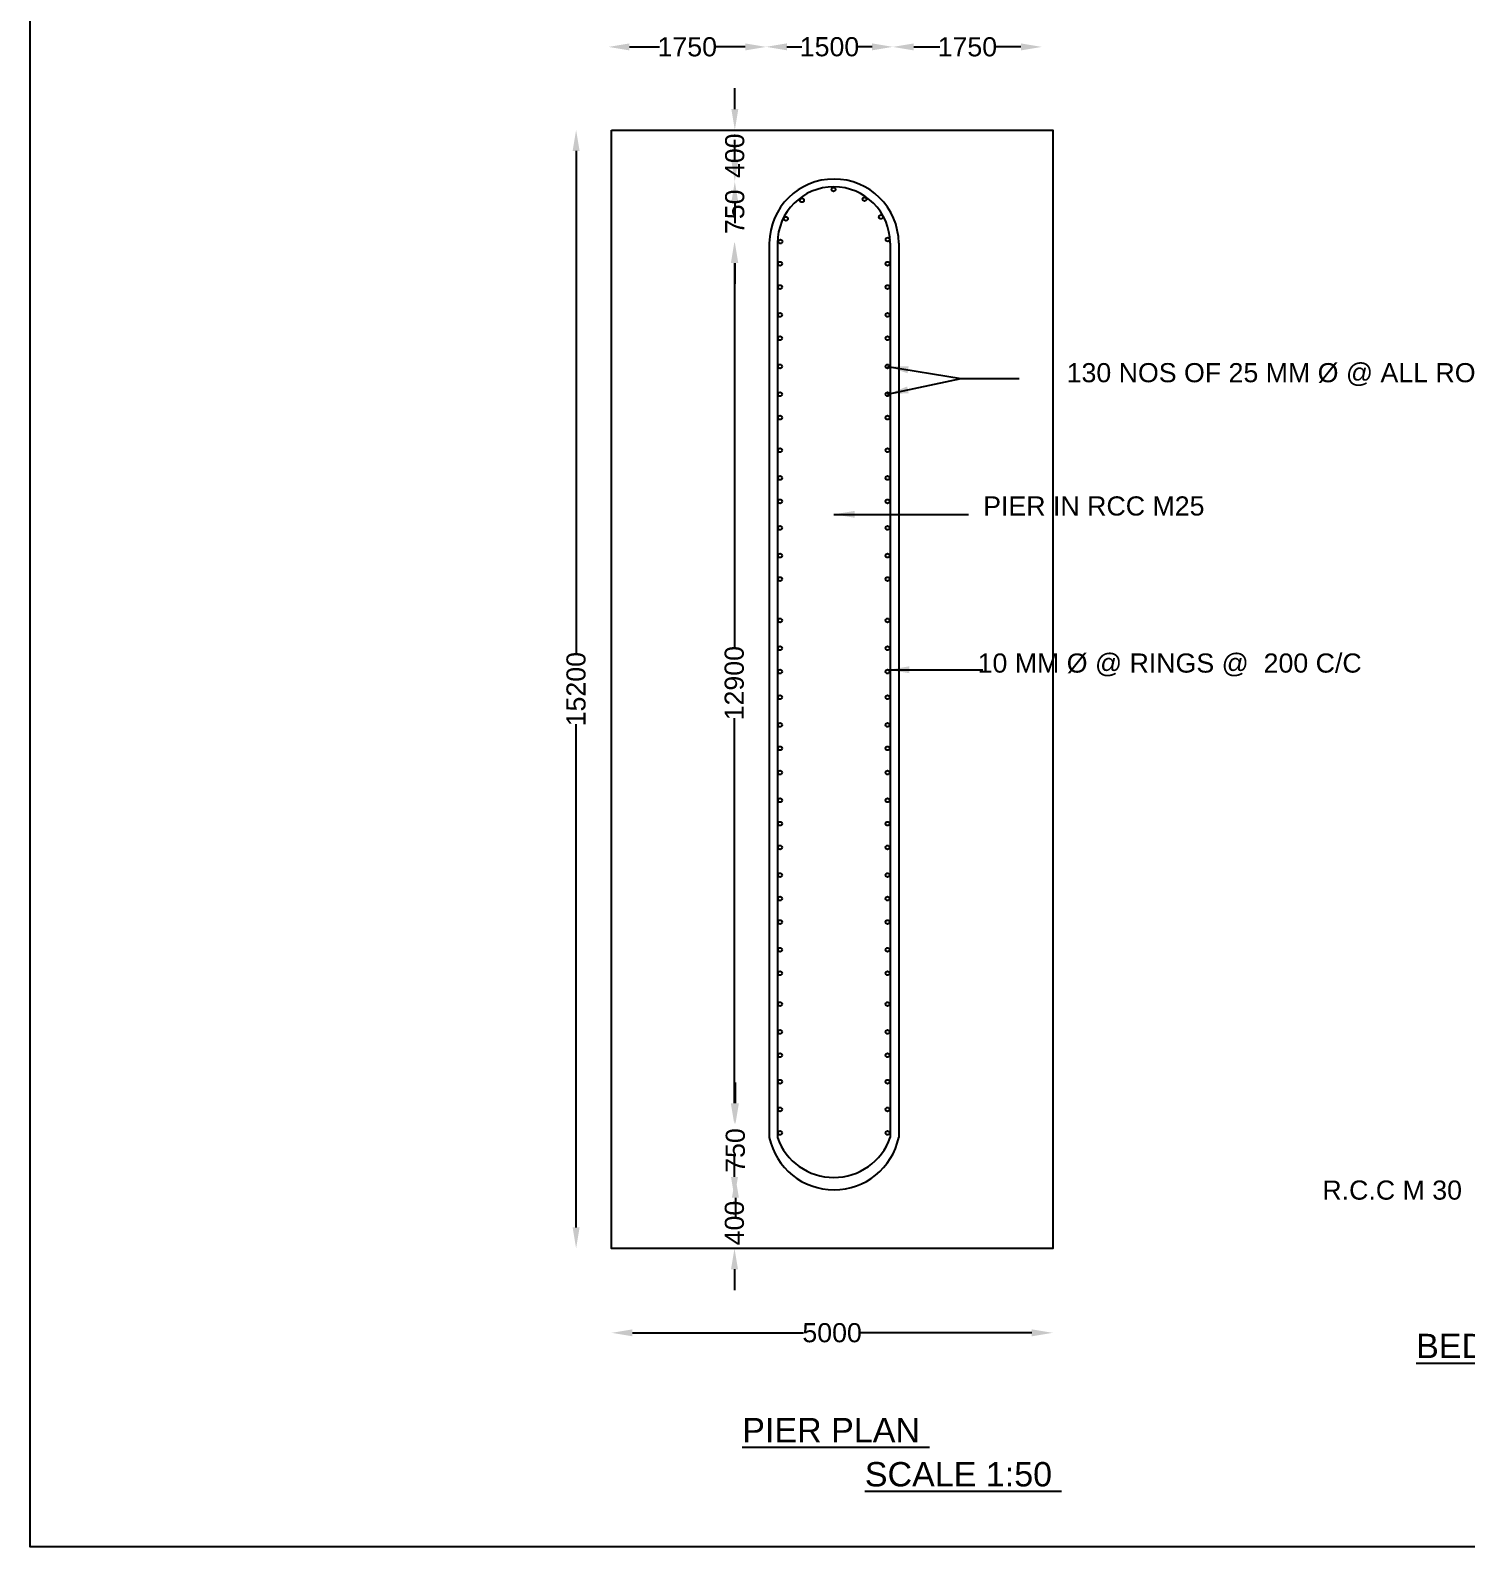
# Model space of a CAD drawing. Header units: millimetres. Extents: x 5124 to 2378553, y 2311 to 44314901.
# Drawn here: x 2364940 to 2369065, y 44305296 to 44309653 of the extents above; entities that cross this region are included whole.
import ezdxf

# ---------------------------------------------------------------- set-up
doc = ezdxf.new("R2010")
doc.units = ezdxf.units.MM
doc.header["$MEASUREMENT"] = 0
doc.layers.add('DRAWING', color=2, linetype='Continuous')
doc.layers.add('TEXT', color=7, linetype='Continuous')
doc.styles.get("Standard").update_dxf_attribs({"font": 'arial.ttf', "height": 55})
doc.dimstyles.get("Standard").update_dxf_attribs({"dimtxt": 70, "dimasz": 60, "dimexe": 0.18, "dimexo": 0.0625, "dimgap": 0.09, "dimtad": 0, "dimdec": 0, "dimzin": 0, "dimdsep": 46, "dimtxsty": 'Standard', "dimcen": 0.09, "dimse1": 1, "dimse2": 1, "dimadec": 0, "dimazin": 0, "dimtfac": 1, "dimtdec": 0, "dimtofl": 0, "dimtmove": 0, "dimatfit": 3, "dimfxl": 1, "dimtolj": 1, "dimtzin": 0, "dimarcsym": 0})

# ---------------------------------------------------------------- blocks, each defined once
blk = doc.blocks.new('*D64')
at = {"layer": 'Defpoints', "color": 0, "transparency": 16777216}
for p in [(2366609.9, 44306153.1), (2367877.7, 44306153.1), (2367877.7, 44305910.3)]:
    blk.add_point(p, dxfattribs=at)
at = {"layer": 'TEXT', "color": 0, "lineweight": -2, "transparency": 16777216}
for p, q in [((2366669.9, 44305910.3), (2367161.7, 44305910.3)), ((2367817.7, 44305910.3), (2367325.9, 44305910.3))]:
    blk.add_line(p, q, dxfattribs=at)
at = {"layer": 'TEXT', "color": 0, "transparency": 16777216}
for points in [[(2366669.9, 44305920.3), (2366669.9, 44305900.3), (2366609.9, 44305910.3)], [(2367817.7, 44305920.3), (2367817.7, 44305900.3), (2367877.7, 44305910.3)]]:
    blk.add_solid(points, dxfattribs=at)
at = {"layer": 'TEXT', "color": 0, "transparency": 16777216, "insert": (2367243.8, 44305910.3), "char_height": 55, "attachment_point": 5}
blk.add_mtext('\\A1;5000', dxfattribs=at)
blk = doc.blocks.new('*D65')
at = {"layer": 'Defpoints', "color": 0, "transparency": 16777216}
for p in [(2366963.2, 44306298.5), (2366969.1, 44306298.5), (2366969.1, 44306153.1)]:
    blk.add_point(p, dxfattribs=at)
at = {"layer": 'TEXT', "color": 0, "lineweight": -2, "transparency": 16777216}
for p, q in [((2366963.2, 44306358.5), (2366963.2, 44306418.5)), ((2366963.2, 44306093.1), (2366963.2, 44306033.1))]:
    blk.add_line(p, q, dxfattribs=at)
at = {"layer": 'TEXT', "color": 0, "transparency": 16777216}
for points in [[(2366953.2, 44306358.5), (2366973.2, 44306358.5), (2366963.2, 44306298.5)], [(2366953.2, 44306093.1), (2366973.2, 44306093.1), (2366963.2, 44306153.1)]]:
    blk.add_solid(points, dxfattribs=at)
at = {"layer": 'TEXT', "color": 0, "transparency": 16777216, "insert": (2366963.2, 44306225.8), "char_height": 55, "attachment_point": 5, "rotation": 90}
blk.add_mtext('\\A1;400', dxfattribs=at)
blk = doc.blocks.new('*D66')
at = {"layer": 'Defpoints', "color": 0, "transparency": 16777216}
for p in [(2366963.2, 44306509.9), (2366965.9, 44306509.9), (2366963.2, 44306358.5)]:
    blk.add_point(p, dxfattribs=at)
at = {"layer": 'TEXT', "color": 0, "lineweight": -2, "transparency": 16777216}
for p, q in [((2366965.9, 44306569.9), (2366965.9, 44306629.9)), ((2366965.9, 44306298.5), (2366965.9, 44306238.5))]:
    blk.add_line(p, q, dxfattribs=at)
at = {"layer": 'TEXT', "color": 0, "transparency": 16777216}
for points in [[(2366955.9, 44306569.9), (2366975.9, 44306569.9), (2366965.9, 44306509.9)], [(2366955.9, 44306298.5), (2366975.9, 44306298.5), (2366965.9, 44306358.5)]]:
    blk.add_solid(points, dxfattribs=at)
at = {"layer": 'TEXT', "color": 0, "transparency": 16777216, "insert": (2366965.9, 44306434.2), "char_height": 55, "attachment_point": 5, "rotation": 90}
blk.add_mtext('\\A1;750', dxfattribs=at)
blk = doc.blocks.new('*D67')
at = {"layer": 'Defpoints', "color": 0, "transparency": 16777216}
for p in [(2366962.8, 44309044.4), (2366970.9, 44309044.4), (2366970.9, 44306509.8)]:
    blk.add_point(p, dxfattribs=at)
at = {"layer": 'TEXT', "color": 0, "lineweight": -2, "transparency": 16777216}
for p, q in [((2366962.8, 44308984.4), (2366962.8, 44307878)), ((2366962.8, 44306569.8), (2366962.8, 44307676.2))]:
    blk.add_line(p, q, dxfattribs=at)
at = {"layer": 'TEXT', "color": 0, "transparency": 16777216}
for points in [[(2366952.8, 44308984.4), (2366972.8, 44308984.4), (2366962.8, 44309044.4)], [(2366952.8, 44306569.8), (2366972.8, 44306569.8), (2366962.8, 44306509.8)]]:
    blk.add_solid(points, dxfattribs=at)
at = {"layer": 'TEXT', "color": 0, "transparency": 16777216, "insert": (2366962.8, 44307777.1), "char_height": 55, "attachment_point": 5, "rotation": 90}
blk.add_mtext('\\A1;12900', dxfattribs=at)
blk = doc.blocks.new('*D68')
at = {"layer": 'Defpoints', "color": 0, "transparency": 16777216}
for p in [(2366962.8, 44309218.9), (2366964.2, 44309218.9), (2366962.8, 44309044.4)]:
    blk.add_point(p, dxfattribs=at)
at = {"layer": 'TEXT', "color": 0, "lineweight": -2, "transparency": 16777216}
for p, q in [((2366964.2, 44309278.9), (2366964.2, 44309338.9)), ((2366964.2, 44308984.4), (2366964.2, 44308924.4))]:
    blk.add_line(p, q, dxfattribs=at)
at = {"layer": 'TEXT', "color": 0, "transparency": 16777216}
for points in [[(2366954.2, 44309278.9), (2366974.2, 44309278.9), (2366964.2, 44309218.9)], [(2366954.2, 44308984.4), (2366974.2, 44308984.4), (2366964.2, 44309044.4)]]:
    blk.add_solid(points, dxfattribs=at)
at = {"layer": 'TEXT', "color": 0, "transparency": 16777216, "insert": (2366964.2, 44309131.7), "char_height": 55, "attachment_point": 5, "rotation": 90}
blk.add_mtext('\\A1;750', dxfattribs=at)
blk = doc.blocks.new('*D69')
at = {"layer": 'Defpoints', "color": 0, "transparency": 16777216}
for p in [(2366964.2, 44309366.7), (2366964.2, 44309366.7), (2366964.2, 44309218.9)]:
    blk.add_point(p, dxfattribs=at)
at = {"layer": 'TEXT', "color": 0, "lineweight": -2, "transparency": 16777216}
for p, q in [((2366964.2, 44309426.7), (2366964.2, 44309486.7)), ((2366964.2, 44309158.9), (2366964.2, 44309098.9))]:
    blk.add_line(p, q, dxfattribs=at)
at = {"layer": 'TEXT', "color": 0, "transparency": 16777216}
for points in [[(2366954.2, 44309426.7), (2366974.2, 44309426.7), (2366964.2, 44309366.7)], [(2366954.2, 44309158.9), (2366974.2, 44309158.9), (2366964.2, 44309218.9)]]:
    blk.add_solid(points, dxfattribs=at)
at = {"layer": 'TEXT', "color": 0, "transparency": 16777216, "insert": (2366964.2, 44309292.8), "char_height": 55, "attachment_point": 5, "rotation": 90}
blk.add_mtext('\\A1;400', dxfattribs=at)
blk = doc.blocks.new('*D70')
at = {"layer": 'Defpoints', "color": 0, "transparency": 16777216}
for p in [(2367054, 44309605.5), (2366601.1, 44309575.3), (2367054, 44309575.3)]:
    blk.add_point(p, dxfattribs=at)
at = {"layer": 'TEXT', "color": 0, "lineweight": -2, "transparency": 16777216}
for p, q in [((2366661.1, 44309605.5), (2366748, 44309605.5)), ((2366994, 44309605.5), (2366907.1, 44309605.5))]:
    blk.add_line(p, q, dxfattribs=at)
at = {"layer": 'TEXT', "color": 0, "transparency": 16777216}
for points in [[(2366661.1, 44309615.5), (2366661.1, 44309595.5), (2366601.1, 44309605.5)], [(2366994, 44309615.5), (2366994, 44309595.5), (2367054, 44309605.5)]]:
    blk.add_solid(points, dxfattribs=at)
at = {"layer": 'TEXT', "color": 0, "transparency": 16777216, "insert": (2366827.5, 44309605.5), "char_height": 55, "attachment_point": 5}
blk.add_mtext('\\A1;1750', dxfattribs=at)
blk = doc.blocks.new('*D71')
at = {"layer": 'Defpoints', "color": 0, "transparency": 16777216}
for p in [(2367054, 44309605.5), (2367418.5, 44309605.7), (2367418.5, 44309605.5)]:
    blk.add_point(p, dxfattribs=at)
at = {"layer": 'TEXT', "color": 0, "lineweight": -2, "transparency": 16777216}
for p, q in [((2367114, 44309605.7), (2367156.7, 44309605.7)), ((2367358.5, 44309605.7), (2367315.8, 44309605.7))]:
    blk.add_line(p, q, dxfattribs=at)
at = {"layer": 'TEXT', "color": 0, "transparency": 16777216}
for points in [[(2367114, 44309615.7), (2367114, 44309595.7), (2367054, 44309605.7)], [(2367358.5, 44309615.7), (2367358.5, 44309595.7), (2367418.5, 44309605.7)]]:
    blk.add_solid(points, dxfattribs=at)
at = {"layer": 'TEXT', "color": 0, "transparency": 16777216, "insert": (2367236.2, 44309605.7), "char_height": 55, "attachment_point": 5}
blk.add_mtext('\\A1;1500', dxfattribs=at)
blk = doc.blocks.new('*D72')
at = {"layer": 'Defpoints', "color": 0, "transparency": 16777216}
for p in [(2367418.5, 44309605.7), (2367846.4, 44309605.7), (2367846.4, 44309605.5)]:
    blk.add_point(p, dxfattribs=at)
at = {"layer": 'TEXT', "color": 0, "lineweight": -2, "transparency": 16777216}
for p, q in [((2367478.5, 44309605.5), (2367552.9, 44309605.5)), ((2367786.4, 44309605.5), (2367712, 44309605.5))]:
    blk.add_line(p, q, dxfattribs=at)
at = {"layer": 'TEXT', "color": 0, "transparency": 16777216}
for points in [[(2367478.5, 44309615.5), (2367478.5, 44309595.5), (2367418.5, 44309605.5)], [(2367786.4, 44309615.5), (2367786.4, 44309595.5), (2367846.4, 44309605.5)]]:
    blk.add_solid(points, dxfattribs=at)
at = {"layer": 'TEXT', "color": 0, "transparency": 16777216, "insert": (2367632.5, 44309605.5), "char_height": 55, "attachment_point": 5}
blk.add_mtext('\\A1;1750', dxfattribs=at)
blk = doc.blocks.new('*D73')
at = {"layer": 'Defpoints', "color": 0, "transparency": 16777216}
for p in [(2366609.9, 44309366.7), (2366508.1, 44306153.1), (2366609.9, 44306153.1)]:
    blk.add_point(p, dxfattribs=at)
at = {"layer": 'TEXT', "color": 0, "lineweight": -2, "transparency": 16777216}
for p, q in [((2366508.1, 44309306.7), (2366508.1, 44307860.8)), ((2366508.1, 44306213.1), (2366508.1, 44307659))]:
    blk.add_line(p, q, dxfattribs=at)
at = {"layer": 'TEXT', "color": 0, "transparency": 16777216}
for points in [[(2366498.1, 44309306.7), (2366518.1, 44309306.7), (2366508.1, 44309366.7)], [(2366498.1, 44306213.1), (2366518.1, 44306213.1), (2366508.1, 44306153.1)]]:
    blk.add_solid(points, dxfattribs=at)
at = {"layer": 'TEXT', "color": 0, "transparency": 16777216, "insert": (2366508.1, 44307759.9), "char_height": 55, "attachment_point": 5, "rotation": 90}
blk.add_mtext('\\A1;15200', dxfattribs=at)

msp = doc.modelspace()

# ---------------------------------------------------------------- linework, layer by layer
at = {"layer": 'DRAWING', "color": 0}
msp.add_lwpolyline([(2366609.9, 44309366.7), (2367877.7, 44309366.7), (2367877.7, 44306153.1), (2366609.9, 44306153.1)], close=True, dxfattribs=at)
for points in [[(2367063.3, 44309041.8), (2367063.3, 44306471.4)], [(2367086.8, 44309041.8), (2367086.8, 44306471.4)], [(2367410.7, 44309041.8), (2367410.7, 44306471.4)], [(2367435.3, 44309041.8), (2367435.3, 44306471.4)]]:
    msp.add_lwpolyline(points, dxfattribs=at)
for centre in [(2367247.8, 44309195.8), (2367157.1, 44309164.8), (2367337, 44309168), (2367111, 44309111.7), (2367384, 44309116.9), (2367403.6, 44309052.1), (2367095.4, 44309046.3), (2367094.1, 44308982.6), (2367403, 44308982.6), (2367094.1, 44308915.4), (2367403, 44308915.4), (2367094.1, 44308835.6), (2367403, 44308835.6), (2367094.1, 44308768.4), (2367403, 44308768.4), (2367094.1, 44308687.2), (2367403, 44308687.2), (2367094.1, 44308607.5), (2367403, 44308607.5), (2367094.1, 44308540.2), (2367403, 44308540.2), (2367094.1, 44308446.6), (2367403, 44308446.6), (2367094.1, 44308366.8), (2367403, 44308366.8), (2367094.1, 44308299.6), (2367403, 44308299.6), (2367094.1, 44308223.4), (2367403, 44308223.4), (2367094.1, 44308143.6), (2367403, 44308143.6), (2367094.1, 44308076.4), (2367403, 44308076.4), (2367094.1, 44307957.5), (2367403, 44307957.5), (2367094.1, 44307877.7), (2367403, 44307877.7), (2367094.1, 44307810.5), (2367403, 44307810.5), (2367094.1, 44307736.9), (2367403, 44307736.9), (2367094.1, 44307657.2), (2367403, 44307657.2), (2367094.1, 44307589.9), (2367403, 44307589.9), (2367094.1, 44307520.4), (2367403, 44307520.4), (2367094.1, 44307440.6), (2367403, 44307440.6), (2367094.1, 44307373.4), (2367403, 44307373.4), (2367094.1, 44307305.2), (2367403, 44307305.2), (2367094.1, 44307225.5), (2367403, 44307225.5), (2367094.1, 44307158.2), (2367403, 44307158.2), (2367094.1, 44307090.7), (2367403, 44307090.7), (2367094.1, 44307010.9), (2367403, 44307010.9), (2367094.1, 44306943.7), (2367403, 44306943.7), (2367094.1, 44306855), (2367403, 44306855), (2367094.1, 44306775.2), (2367403, 44306775.2), (2367094.1, 44306708), (2367403, 44306708), (2367094.1, 44306632), (2367403, 44306632), (2367094.1, 44306552.3), (2367403, 44306552.3), (2367094.1, 44306485), (2367403, 44306485)]:
    msp.add_circle(centre, 5.71, dxfattribs=at)
for centre, radius, start, end in [((2367249.3, 44309039.9), 186, 0.5877, 179.4123), ((2367248.7, 44309041.5), 161.9, 0.1043, 179.8957), ((2367249.3, 44306511.3), 190.2, 192.1266, 347.8734), ((2367248.7, 44306528.3), 171.6, 199.3652, 340.6348)]:
    msp.add_arc(centre, radius, start, end, dxfattribs=at)
at = {"layer": 'TEXT', "color": 0}
msp.add_lwpolyline([(2378521.6, 44305295.8), (2364939.5, 44305295.8), (2364939.5, 44314900.7), (2378521.6, 44314900.7)], close=True, dxfattribs=at)

# ---------------------------------------------------------------- texts
for s, height, p in [('130 NOS OF 25 MM Ø @ ALL ROUND ', 55, (2367917.8, 44308641.9)), ('PIER IN RCC M25 ', 55, (2367677.9, 44308258.9)), ('10 MM Ø @ RINGS @  200 C/C', 55, (2367662, 44307807.5)), ('R.C.C M 30 ', 55, (2368652.7, 44306293)), ('%%UBED BLOCK OVER ABUTMENT ', 70, (2368922.3, 44305837.6)), ('%%UPIER PLAN ', 70, (2366985.6, 44305595.8)), ('%%USCALE 1:50 ', 70, (2367337.8, 44305469))]:
    msp.add_text(s, height=height, dxfattribs=at).set_placement(p)

# ---------------------------------------------------------------- dimensions: what is measured, and where the dimension line sits
for base, p1, p2, text, picture, middle in [((2367054, 44309605.5), (2366601.1, 44309575.3), (2367054, 44309575.3), '1750', '*D70', (2366827.5, 44309605.5)), ((2367418.5, 44309605.7), (2367054, 44309605.5), (2367418.5, 44309605.5), '1500', '*D71', (2367236.2, 44309605.7)), ((2367846.4, 44309605.5), (2367418.5, 44309605.7), (2367846.4, 44309605.7), '1750', '*D72', (2367632.5, 44309605.5)), ((2367877.7, 44305910.3), (2366609.9, 44306153.1), (2367877.7, 44306153.1), '5000', '*D64', (2367243.8, 44305910.3))]:
    dim = msp.add_linear_dim(base=base, p1=p1, p2=p2, text=text, dimstyle='Standard', dxfattribs=at)
    dim.commit()
    dim.dimension.update_dxf_attribs({"geometry": picture, "text_midpoint": middle})
for base, p1, p2, text, picture, middle in [((2366964.2, 44309366.7), (2366964.2, 44309218.9), (2366964.2, 44309366.7), '400', '*D69', (2366964.2, 44309292.8)), ((2366508.1, 44306153.1), (2366609.9, 44309366.7), (2366609.9, 44306153.1), '15200', '*D73', (2366508.1, 44307759.9)), ((2366964.2, 44309218.9), (2366962.8, 44309044.4), (2366962.8, 44309218.9), '750', '*D68', (2366964.2, 44309131.7)), ((2366962.8, 44309044.4), (2366970.9, 44306509.8), (2366970.9, 44309044.4), '12900', '*D67', (2366962.8, 44307777.1)), ((2366965.9, 44306509.9), (2366963.2, 44306358.5), (2366963.2, 44306509.9), '750', '*D66', (2366965.9, 44306434.2)), ((2366963.2, 44306298.5), (2366969.1, 44306153.1), (2366969.1, 44306298.5), '400', '*D65', (2366963.2, 44306225.8))]:
    dim = msp.add_linear_dim(base=base, p1=p1, p2=p2, angle=90, text=text, dimstyle='Standard', dxfattribs=at)
    dim.commit()
    dim.dimension.update_dxf_attribs({"geometry": picture, "text_midpoint": middle})

# ---------------------------------------------------------------- leaders
for points in [[(2367403, 44308687.2), (2367615, 44308652.8), (2367780.9, 44308652.8)], [(2367403, 44308607.5), (2367615, 44308652.8)], [(2367248.6, 44308262.3), (2367636.2, 44308262.3)], [(2367405.6, 44307815.6), (2367677.4, 44307815.6)]]:
    msp.add_leader(points, dimstyle='Standard', override={"dimgap": 0.09, "dimtad": 0}, dxfattribs=at)

doc.saveas('drawing.dxf')
